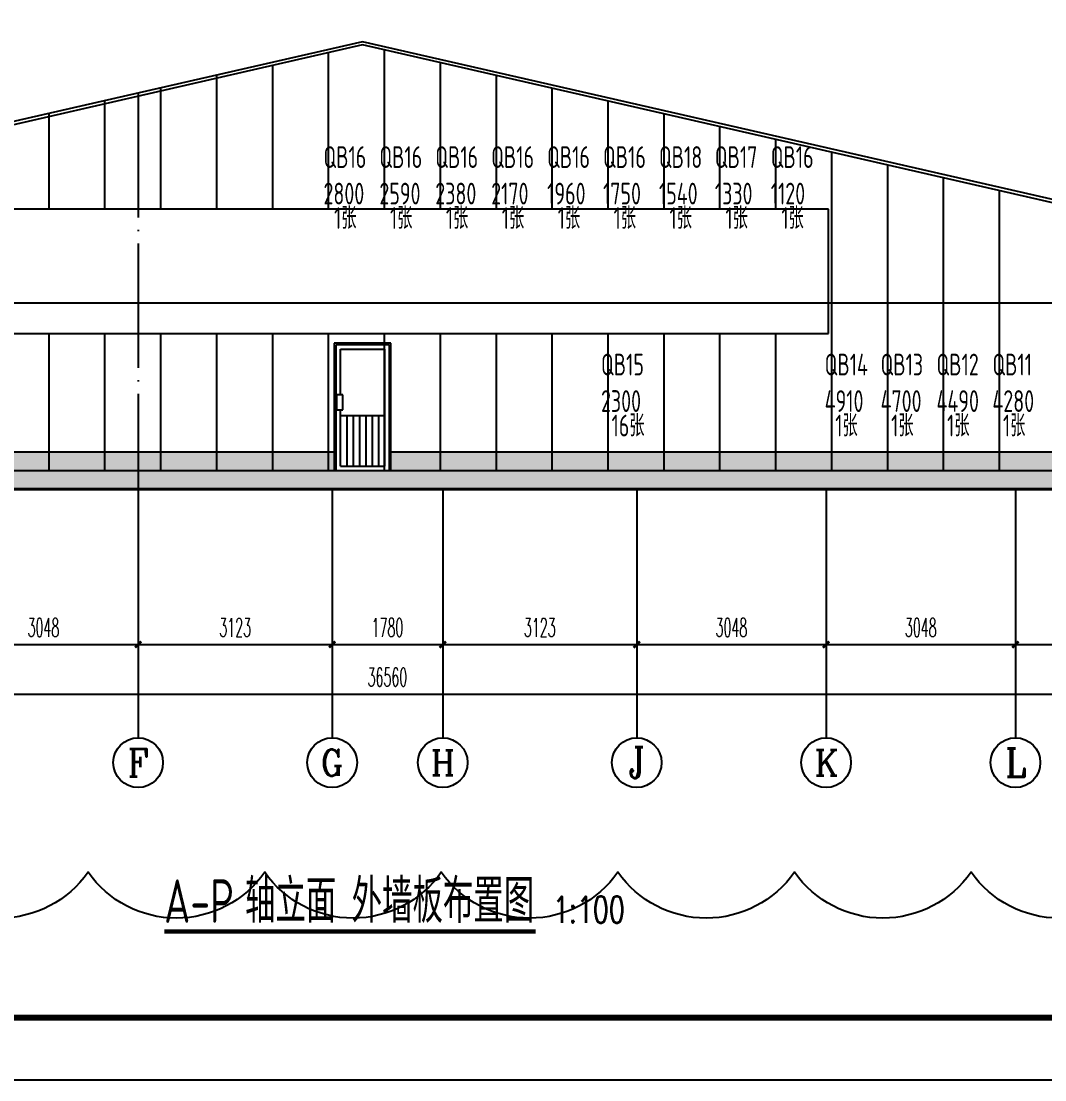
# Model space of a CAD drawing. Extents: x -472275 to 124489, y 67522 to 154054.
# Drawn here: x -444680 to -428202, y 68631 to 85664 of the extents above; entities that cross this region are included whole.
import ezdxf
from ezdxf.enums import TextEntityAlignment as Align

# ---------------------------------------------------------------- set-up
doc = ezdxf.new("R2010")
doc.units = 0
doc.header["$LTSCALE"] = 1000
doc.header["$MEASUREMENT"] = 0
doc.linetypes.add('DOTE', pattern=[2.42, 2, -0.2, 0.02, -0.2])
for name, color, linetype in [('AXIS', 3, 'Continuous'), ('AXIS_TEXT', 7, 'Continuous'), ('DIM_SYMB', 3, 'Continuous'), ('DOTE', 1, 'DOTE'), ('E_WINDOW', 4, 'Continuous'), ('PUB_TEXT', 7, 'Continuous'), ('PUB_TITLE', 4, 'Continuous'), ('section-wall', 5, 'Continuous'), ('WALL', 7, 'Continuous')]:
    doc.layers.add(name, color=color, linetype=linetype)
doc.styles.add('_TCH_AXIS', font='COMPLEX', dxfattribs={"bigfont": 'GBCBIG'})
doc.styles.add('_TCH_DIM', font='SIMPLEX', dxfattribs={"bigfont": 'GBCBIG'})
doc.styles.add('_TCH_DIM_T3', font='SIMPLEX.shx', dxfattribs={"width": 0.5, "bigfont": 'GBCBIG.shx'})
doc.styles.add('COMPLEX', font='COMPLEX')
doc.styles.add('TCCAD_Dimension', font='Tssdeng.shx', dxfattribs={"width": 0.7, "bigfont": 'hztxt.shx'})
doc.dimstyles.new('_TCH_ARCH&&100', dxfattribs={"dimtxt": 297.5, "dimasz": 100, "dimexe": 250, "dimexo": 300, "dimgap": 126.25, "dimtad": 1, "dimdec": 0, "dimzin": 0, "dimdsep": 46, "dimtxsty": '_TCH_DIM_T3', "dimblk": 'ARCHTICK', "dimcen": 0.09, "dimclrt": 7, "dimazin": 2, "dimtfac": 1, "dimtdec": 0, "dimtix": 1, "dimtmove": 2, "dimatfit": 3, "dimfxl": 1, "dimtolj": 1, "dimtzin": 0, "dimarcsym": 0})

# ---------------------------------------------------------------- blocks, each defined once
blk = doc.blocks.new('*U2')
at = {"layer": 'E_WINDOW'}
for p, q in [((0, 0), (0, 2050)), ((0, 2050), (914, 2050)), ((914, 2050), (914, 0)), ((30, 2021), (30, 0)), ((30, 2021), (884, 2021)), ((102, 1952), (102, 68)), ((812, 1952), (102, 1952)), ((812, 1220), (812, 1952)), ((884, 0), (884, 2021)), ((777, 976), (777, 1220)), ((777, 1220), (878, 1220)), ((878, 1220), (878, 976)), ((102, 879), (812, 879)), ((203, 879), (203, 68)), ((305, 879), (305, 68)), ((406, 879), (406, 68)), ((508, 879), (508, 68)), ((609, 879), (609, 68)), ((711, 879), (711, 68)), ((878, 976), (777, 976)), ((812, 68), (812, 976)), ((914, 0), (0, 0)), ((812, 68), (102, 68))]:
    blk.add_line(p, q, dxfattribs=at)
blk = doc.blocks.new('_ArchTick')
at = {"color": 0, "linetype": 'ByBlock', "const_width": 0.4}
blk.add_lwpolyline([(-0.5, -0.5), (0.5, 0.5)], dxfattribs=at)
blk = doc.blocks.new('*D99')
at = {"layer": 'AXIS', "color": 0, "lineweight": -2, "transparency": 16777216}
for p, q in [((-445845, 77834), (-445845, 75384)), ((-442797, 77834), (-442797, 75384)), ((-445845, 75634), (-442797, 75634))]:
    blk.add_line(p, q, dxfattribs=at)
at = {"layer": 'Defpoints', "color": 0, "transparency": 16777216}
for p in [(-445845, 78134), (-442797, 78134), (-442797, 75634)]:
    blk.add_point(p, dxfattribs=at)
at = {"layer": 'AXIS', "color": 0, "lineweight": -2, "transparency": 16777216, "xscale": 100, "yscale": 100, "zscale": 100, "rotation": 180}
blk.add_blockref('_ArchTick', (-445845, 75634), dxfattribs=at)
at = {"layer": 'AXIS', "color": 0, "lineweight": -2, "transparency": 16777216, "xscale": 100, "yscale": 100, "zscale": 100}
blk.add_blockref('_ArchTick', (-442797, 75634), dxfattribs=at)
at = {"layer": 'AXIS', "color": 7, "transparency": 16777216, "insert": (-444321, 75909), "char_height": 297.5, "attachment_point": 5, "style": '_TCH_DIM_T3'}
blk.add_mtext('\\A1;3048', dxfattribs=at)
blk = doc.blocks.new('*D100')
at = {"layer": 'AXIS', "color": 0, "lineweight": -2, "transparency": 16777216}
for p, q in [((-442797, 77834), (-442797, 75384)), ((-439674, 77834), (-439674, 75384)), ((-442797, 75634), (-439674, 75634))]:
    blk.add_line(p, q, dxfattribs=at)
at = {"layer": 'Defpoints', "color": 0, "transparency": 16777216}
for p in [(-442797, 78134), (-439674, 78134), (-439674, 75634)]:
    blk.add_point(p, dxfattribs=at)
at = {"layer": 'AXIS', "color": 0, "lineweight": -2, "transparency": 16777216, "xscale": 100, "yscale": 100, "zscale": 100, "rotation": 180}
blk.add_blockref('_ArchTick', (-442797, 75634), dxfattribs=at)
at = {"layer": 'AXIS', "color": 0, "lineweight": -2, "transparency": 16777216, "xscale": 100, "yscale": 100, "zscale": 100}
blk.add_blockref('_ArchTick', (-439674, 75634), dxfattribs=at)
at = {"layer": 'AXIS', "color": 7, "transparency": 16777216, "insert": (-441235, 75909), "char_height": 297.5, "attachment_point": 5, "style": '_TCH_DIM_T3'}
blk.add_mtext('\\A1;3123', dxfattribs=at)
blk = doc.blocks.new('*D101')
at = {"layer": 'AXIS', "color": 0, "lineweight": -2, "transparency": 16777216}
for p, q in [((-439674, 77834), (-439674, 75384)), ((-437894, 77834), (-437894, 75384)), ((-439674, 75634), (-437894, 75634))]:
    blk.add_line(p, q, dxfattribs=at)
at = {"layer": 'Defpoints', "color": 0, "transparency": 16777216}
for p in [(-439674, 78134), (-437894, 78134), (-437894, 75634)]:
    blk.add_point(p, dxfattribs=at)
at = {"layer": 'AXIS', "color": 0, "lineweight": -2, "transparency": 16777216, "xscale": 100, "yscale": 100, "zscale": 100, "rotation": 180}
blk.add_blockref('_ArchTick', (-439674, 75634), dxfattribs=at)
at = {"layer": 'AXIS', "color": 0, "lineweight": -2, "transparency": 16777216, "xscale": 100, "yscale": 100, "zscale": 100}
blk.add_blockref('_ArchTick', (-437894, 75634), dxfattribs=at)
at = {"layer": 'AXIS', "color": 7, "transparency": 16777216, "insert": (-438784, 75909), "char_height": 297.5, "attachment_point": 5, "style": '_TCH_DIM_T3'}
blk.add_mtext('\\A1;1780', dxfattribs=at)
blk = doc.blocks.new('*D102')
at = {"layer": 'AXIS', "color": 0, "lineweight": -2, "transparency": 16777216}
for p, q in [((-437894, 77834), (-437894, 75384)), ((-434771, 77834), (-434771, 75384)), ((-437894, 75634), (-434771, 75634))]:
    blk.add_line(p, q, dxfattribs=at)
at = {"layer": 'Defpoints', "color": 0, "transparency": 16777216}
for p in [(-437894, 78134), (-434771, 78134), (-434771, 75634)]:
    blk.add_point(p, dxfattribs=at)
at = {"layer": 'AXIS', "color": 0, "lineweight": -2, "transparency": 16777216, "xscale": 100, "yscale": 100, "zscale": 100, "rotation": 180}
blk.add_blockref('_ArchTick', (-437894, 75634), dxfattribs=at)
at = {"layer": 'AXIS', "color": 0, "lineweight": -2, "transparency": 16777216, "xscale": 100, "yscale": 100, "zscale": 100}
blk.add_blockref('_ArchTick', (-434771, 75634), dxfattribs=at)
at = {"layer": 'AXIS', "color": 7, "transparency": 16777216, "insert": (-436332, 75909), "char_height": 297.5, "attachment_point": 5, "style": '_TCH_DIM_T3'}
blk.add_mtext('\\A1;3123', dxfattribs=at)
blk = doc.blocks.new('*D103')
at = {"layer": 'AXIS', "color": 0, "lineweight": -2, "transparency": 16777216}
for p, q in [((-434771, 77834), (-434771, 75384)), ((-431723, 77834), (-431723, 75384)), ((-434771, 75634), (-431723, 75634))]:
    blk.add_line(p, q, dxfattribs=at)
at = {"layer": 'Defpoints', "color": 0, "transparency": 16777216}
for p in [(-434771, 78134), (-431723, 78134), (-431723, 75634)]:
    blk.add_point(p, dxfattribs=at)
at = {"layer": 'AXIS', "color": 0, "lineweight": -2, "transparency": 16777216, "xscale": 100, "yscale": 100, "zscale": 100, "rotation": 180}
blk.add_blockref('_ArchTick', (-434771, 75634), dxfattribs=at)
at = {"layer": 'AXIS', "color": 0, "lineweight": -2, "transparency": 16777216, "xscale": 100, "yscale": 100, "zscale": 100}
blk.add_blockref('_ArchTick', (-431723, 75634), dxfattribs=at)
at = {"layer": 'AXIS', "color": 7, "transparency": 16777216, "insert": (-433247, 75909), "char_height": 297.5, "attachment_point": 5, "style": '_TCH_DIM_T3'}
blk.add_mtext('\\A1;3048', dxfattribs=at)
blk = doc.blocks.new('*D104')
at = {"layer": 'AXIS', "color": 0, "lineweight": -2, "transparency": 16777216}
for p, q in [((-431723, 77834), (-431723, 75384)), ((-428675, 77834), (-428675, 75384)), ((-431723, 75634), (-428675, 75634))]:
    blk.add_line(p, q, dxfattribs=at)
at = {"layer": 'Defpoints', "color": 0, "transparency": 16777216}
for p in [(-431723, 78134), (-428675, 78134), (-428675, 75634)]:
    blk.add_point(p, dxfattribs=at)
at = {"layer": 'AXIS', "color": 0, "lineweight": -2, "transparency": 16777216, "xscale": 100, "yscale": 100, "zscale": 100, "rotation": 180}
blk.add_blockref('_ArchTick', (-431723, 75634), dxfattribs=at)
at = {"layer": 'AXIS', "color": 0, "lineweight": -2, "transparency": 16777216, "xscale": 100, "yscale": 100, "zscale": 100}
blk.add_blockref('_ArchTick', (-428675, 75634), dxfattribs=at)
at = {"layer": 'AXIS', "color": 7, "transparency": 16777216, "insert": (-430199, 75909), "char_height": 297.5, "attachment_point": 5, "style": '_TCH_DIM_T3'}
blk.add_mtext('\\A1;3048', dxfattribs=at)
blk = doc.blocks.new('*D105')
at = {"layer": 'AXIS', "color": 0, "lineweight": -2, "transparency": 16777216}
for p, q in [((-428675, 77834), (-428675, 75384)), ((-425627, 77834), (-425627, 75384)), ((-428675, 75634), (-425627, 75634))]:
    blk.add_line(p, q, dxfattribs=at)
at = {"layer": 'Defpoints', "color": 0, "transparency": 16777216}
for p in [(-428675, 78134), (-425627, 78134), (-425627, 75634)]:
    blk.add_point(p, dxfattribs=at)
at = {"layer": 'AXIS', "color": 0, "lineweight": -2, "transparency": 16777216, "xscale": 100, "yscale": 100, "zscale": 100, "rotation": 180}
blk.add_blockref('_ArchTick', (-428675, 75634), dxfattribs=at)
at = {"layer": 'AXIS', "color": 0, "lineweight": -2, "transparency": 16777216, "xscale": 100, "yscale": 100, "zscale": 100}
blk.add_blockref('_ArchTick', (-425627, 75634), dxfattribs=at)
at = {"layer": 'AXIS', "color": 7, "transparency": 16777216, "insert": (-427151, 75909), "char_height": 297.5, "attachment_point": 5, "style": '_TCH_DIM_T3'}
blk.add_mtext('\\A1;3048', dxfattribs=at)
blk = doc.blocks.new('*D108')
at = {"layer": 'AXIS', "color": 0, "lineweight": -2, "transparency": 16777216}
for p, q in [((-457064, 77834), (-457064, 74584)), ((-420504, 77834), (-420504, 74584)), ((-457064, 74834), (-420504, 74834))]:
    blk.add_line(p, q, dxfattribs=at)
at = {"layer": 'Defpoints', "color": 0, "transparency": 16777216}
for p in [(-457064, 78134), (-420504, 78134), (-420504, 74834)]:
    blk.add_point(p, dxfattribs=at)
at = {"layer": 'AXIS', "color": 0, "lineweight": -2, "transparency": 16777216, "xscale": 100, "yscale": 100, "zscale": 100, "rotation": 180}
blk.add_blockref('_ArchTick', (-457064, 74834), dxfattribs=at)
at = {"layer": 'AXIS', "color": 0, "lineweight": -2, "transparency": 16777216, "xscale": 100, "yscale": 100, "zscale": 100}
blk.add_blockref('_ArchTick', (-420504, 74834), dxfattribs=at)
at = {"layer": 'AXIS', "color": 7, "transparency": 16777216, "insert": (-438784, 75109), "char_height": 297.5, "attachment_point": 5, "style": '_TCH_DIM_T3'}
blk.add_mtext('\\A1;36560', dxfattribs=at)
blk = doc.blocks.new('_AXISO')
blk.add_circle((0, 0), 0.5)
at = {"layer": 'AXIS_TEXT', "style": 'COMPLEX', "width": 1.041667}
blk.add_attdef('A', text='', height=0.56, dxfattribs=at).set_placement((-0.25, -0.28), (0.25, -0.28), align=Align.FIT)

msp = doc.modelspace()

# ---------------------------------------------------------------- hatches: boundary and pattern name
at = {"layer": 'WALL'}
h = msp.add_hatch(dxfattribs=at)
h.set_pattern_fill('钢筋混凝土', color=9, scale=200)
h.set_pattern_definition([(45, (-490862.8, 257925.9), (-353.5534, 353.5534), []), (50, (-490862.8, 257925.9), (1434.5204, -125.504), [150, -1650]), (355, (-490862.8, 257925.9), (-277.503, 1504.384), [120, -1320]), (100.4514, (-490743.3, 257915.4), (1157.019, 1378.879), [127.48, -1402.284]), (46.1842, (-490862.8, 258325.9), (2134.482, -331.038), [225, -2475]), (96.6356, (-490685, 258298.3), (1869.325, 1948.236), [191.22, -2103.426]), (351.1842, (-490862.8, 258325.9), (1869.324, 1948.237), [180, -1980]), (21, (-490662.8, 258225.9), (1193.814, -805.238), [150, -1650]), (326, (-490662.8, 258225.9), (486.631, 1450.3), [120, -1320]), (71.4514, (-490563.3, 258158.8), (1680.445, 645.061), [127.48, -1402.284]), (37.5, (-490862.8, 257925.9), (24.3197, 665.7877), [0, -1304, 0, -1340, 0, -1325]), (7.5, (-490862.8, 257925.9), (526.139, 788.8234), [0, -764, 0, -1274, 0, -505]), (327.5, (-491308.8, 257925.9), (1067.6449, -45.1097), [0, -500, 0, -1560, 0, -2070]), (317.5, (-491508.8, 257925.9), (1166.3723, 200.21), [0, -650, 0, -1036, 0, -1470])])
h.paths.add_polyline_path([(-439640.7, 78434.3), (-439640.7, 78734.3), (-457138.7, 78734.3), (-457138.7, 78134.3), (-421228.7, 78134.3), (-421228.7, 78734.3), (-438726.7, 78734.3), (-438726.7, 78434.3)])

# ---------------------------------------------------------------- linework, layer by layer
at = {"color": 3}
for p, q in [((-438836.3, 85204.8), (-438836.3, 82640.5)), ((-439736.3, 85157.9), (-439736.3, 82640.5)), ((-439736.3, 85157.9), (-439736.3, 82640.5)), ((-437936.3, 84998.9), (-437936.3, 82640.5)), ((-437936.3, 84998.9), (-437936.3, 82640.5)), ((-440636.3, 84952), (-440636.3, 82640.5)), ((-440636.3, 84952), (-440636.3, 82640.5)), ((-441536.3, 84796.2), (-441536.3, 82640.5)), ((-437036.3, 84793), (-437036.3, 82640.5)), ((-442436.3, 84590.4), (-442436.3, 82640.5)), ((-442436.3, 84590.4), (-442436.3, 82640.5)), ((-436136.3, 84587.1), (-436136.3, 82640.5)), ((-443336.3, 84384.6), (-443336.3, 82640.5)), ((-435236.3, 84381.2), (-435236.3, 82640.5)), ((-435236.3, 84381.2), (-435236.3, 82640.5)), ((-444236.3, 84178.7), (-444236.3, 82640.5)), ((-434336.3, 84175.3), (-434336.3, 82640.5)), ((-433436.3, 83969.4), (-433436.3, 82640.5)), ((-432536.3, 83763.5), (-432536.3, 82640.5)), ((-432536.3, 83763.5), (-432536.3, 82640.5)), ((-431636.3, 83557.6), (-431636.3, 78434.3)), ((-430736.3, 83351.7), (-430736.3, 78434.3)), ((-429836.3, 83145.8), (-429836.3, 79924.8)), ((-429836.3, 83145.8), (-429836.3, 78434.3)), ((-444236.3, 82952.6), (-444236.3, 82640.5)), ((-428936.3, 82939.9), (-428936.3, 78434.3)), ((-444236.3, 80640.5), (-444236.3, 80510.9)), ((-444236.3, 80640.5), (-444236.3, 78434.3)), ((-443336.3, 80640.5), (-443336.3, 78434.3)), ((-442436.3, 80640.5), (-442436.3, 78434.3)), ((-442436.3, 80640.5), (-442436.3, 78434.3)), ((-441536.3, 80640.5), (-441536.3, 78434.3)), ((-440636.3, 80640.5), (-440636.3, 78434.3)), ((-440636.3, 80640.5), (-440636.3, 78434.3)), ((-439736.3, 80640.5), (-439736.3, 78434.3)), ((-439736.3, 80640.5), (-439736.3, 78434.3)), ((-438836.3, 80640.5), (-438836.3, 78434.3)), ((-437936.3, 80640.5), (-437936.3, 78434.3)), ((-437936.3, 80640.5), (-437936.3, 78434.3)), ((-437036.3, 80640.5), (-437036.3, 78434.3)), ((-436136.3, 80640.5), (-436136.3, 78434.3)), ((-435236.3, 80640.5), (-435236.3, 78434.3)), ((-435236.3, 80640.5), (-435236.3, 78434.3)), ((-434336.3, 80640.5), (-434336.3, 78434.3)), ((-433436.3, 80640.5), (-433436.3, 78434.3)), ((-432536.3, 80640.5), (-432536.3, 78434.3)), ((-432536.3, 80640.5), (-432536.3, 78434.3))]:
    msp.add_line(p, q, dxfattribs=at)
at = {"color": 0}
for p, q in [((-431683.7, 82640.5, 0), (-446683.7, 82640.5, 0)), ((-431683.7, 80640.5, 0), (-431683.7, 82640.5, 0)), ((-446683.7, 80640.5, 0), (-439183.7, 80640.5, 0)), ((-439183.7, 80640.5, 0), (-431683.7, 80640.5, 0))]:
    msp.add_line(p, q, dxfattribs=at)
at = {"color": 1}
msp.add_lwpolyline([(-426546.1, 71972.7, -0.5205671), (-429388.8, 71972.7, -0.5205671), (-432231.5, 71972.7, -0.5205671), (-435074.2, 71972.7, -0.5205671), (-437916.9, 71972.7, -0.5205671), (-440759.6, 71972.7, -0.5205671), (-443602.3, 71972.7, -0.5205671), (-446445, 71972.7, -0.5205671)], format="xyb", dxfattribs=at)
at = {"layer": 'AXIS'}
for p, q in [((-442796.7, 78134.3), (-442796.7, 74134.3)), ((-439673.7, 78134.3), (-439673.7, 74134.3)), ((-437893.7, 78134.3), (-437893.7, 74134.3)), ((-434770.7, 78134.3), (-434770.7, 74134.3)), ((-431722.7, 78134.3), (-431722.7, 74134.3)), ((-428674.7, 78134.3), (-428674.7, 74134.3))]:
    msp.add_line(p, q, dxfattribs=at)
at = {"layer": 'DIM_SYMB', "const_width": 70}
msp.add_lwpolyline([(-442377.8, 71017.5), (-436400.1, 71017.5)], dxfattribs=at)
at = {"layer": 'DOTE'}
msp.add_line((-442796.7, 84508), (-442796.7, 78134.3), dxfattribs=at)
at = {"layer": 'PUB_TITLE'}
msp.add_lwpolyline([(-472274.7, 68631.2), (-325174.7, 68631.2), (-325174.7, 128031.2), (-472274.7, 128031.2)], close=True, dxfattribs=at)
at = {"layer": 'PUB_TITLE', "const_width": 100}
msp.add_lwpolyline([(-469774.7, 69631.2), (-326174.7, 69631.2), (-326174.7, 127031.2), (-469774.7, 127031.2)], close=True, dxfattribs=at)
at = {"layer": 'WALL', "color": 0}
for p, q in [((-439183.7, 85334.3, 0), (-457334.8, 81183, 0)), ((-439183.7, 85284.3, 0), (-457323.7, 81134.3, 0)), ((-421032.5, 81183, 0), (-439183.7, 85334.3, 0)), ((-421043.7, 81134.3, 0), (-439183.7, 85284.3, 0))]:
    msp.add_line(p, q, dxfattribs=at)
at = {"layer": 'WALL', "color": 1}
for p, q in [((-461513.7, 81134.3, 0), (-416853.7, 81134.3, 0)), ((-461513.7, 78434.3, 0), (-416853.7, 78434.3, 0))]:
    msp.add_line(p, q, dxfattribs=at)
at = {"layer": 'WALL', "color": 0, "elevation": 0}
msp.add_lwpolyline([(-438726.7, 78734.3), (-421228.7, 78734.3), (-421228.7, 78134.3), (-457138.7, 78134.3), (-457138.7, 78734.3), (-439640.7, 78734.3)], dxfattribs=at)
at = {"layer": 'WALL', "color": 7, "const_width": 50, "elevation": 0}
msp.add_lwpolyline([(-461513.7, 78134.3), (-416853.7, 78134.3)], dxfattribs=at)

# ---------------------------------------------------------------- block references
at = {"layer": 'AXIS'}
ref = msp.add_blockref('_AXISO', (-442796.7, 73734.3), dxfattribs=dict(at, xscale=800, yscale=800, zscale=800))
ref.add_attrib('A', 'F', dxfattribs={"layer": 'AXIS_TEXT', "height": 445.4, "style": '_TCH_AXIS'}).set_placement((-442966.4, 73511.6), (-442627, 73511.6), align=Align.FIT)
ref = msp.add_blockref('_AXISO', (-439673.7, 73734.3), dxfattribs=dict(at, xscale=800, yscale=800, zscale=800))
ref.add_attrib('A', 'G', dxfattribs={"layer": 'AXIS_TEXT', "height": 425.2, "style": '_TCH_AXIS'}).set_placement((-439855.9, 73521.7), (-439491.5, 73521.7), align=Align.FIT)
ref = msp.add_blockref('_AXISO', (-437893.7, 73734.3), dxfattribs=dict(at, xscale=800, yscale=800, zscale=800))
ref.add_attrib('A', 'H', dxfattribs={"layer": 'AXIS_TEXT', "height": 405.5, "style": '_TCH_AXIS'}).set_placement((-438086.8, 73531.5), (-437700.6, 73531.5), align=Align.FIT)
ref = msp.add_blockref('_AXISO', (-434770.7, 73734.3), dxfattribs=dict(at, xscale=800, yscale=800, zscale=800))
ref.add_attrib('A', 'J', dxfattribs={"layer": 'AXIS_TEXT', "height": 496.1, "style": '_TCH_AXIS'}).set_placement((-434900.6, 73486.3), (-434640.8, 73486.3), align=Align.FIT)
ref = msp.add_blockref('_AXISO', (-431722.7, 73734.3), dxfattribs=dict(at, xscale=800, yscale=800, zscale=800))
ref.add_attrib('A', 'K', dxfattribs={"layer": 'AXIS_TEXT', "height": 415.3, "style": '_TCH_AXIS'}).set_placement((-431910.6, 73526.7), (-431534.8, 73526.7), align=Align.FIT)
ref = msp.add_blockref('_AXISO', (-428674.7, 73734.3), dxfattribs=dict(at, xscale=800, yscale=800, zscale=800))
ref.add_attrib('A', 'L', dxfattribs={"layer": 'AXIS_TEXT', "height": 455.7, "style": '_TCH_AXIS'}).set_placement((-428837.5, 73506.4), (-428512, 73506.4), align=Align.FIT)
at = {"layer": 'section-wall', "xscale": -1}
msp.add_blockref('*U2', (-438726.7, 78434.3, 0), dxfattribs=at)

# ---------------------------------------------------------------- texts
at = {"layer": 'PUB_TEXT'}
for s, height, style, width, p in [('QB16', 350, 'TCCAD_Dimension', 0.7, (-439813.5, 83302.7)), ('QB16', 350, 'TCCAD_Dimension', 0.7, (-438913.5, 83302.7)), ('QB16', 350, 'TCCAD_Dimension', 0.7, (-438013.5, 83302.7)), ('QB16', 350, 'TCCAD_Dimension', 0.7, (-437113.5, 83302.7)), ('QB16', 350, 'TCCAD_Dimension', 0.7, (-436213.5, 83302.7)), ('QB16', 350, 'TCCAD_Dimension', 0.7, (-435313.5, 83302.7)), ('QB18', 350, 'TCCAD_Dimension', 0.7, (-434413.5, 83302.7)), ('QB17', 350, 'TCCAD_Dimension', 0.7, (-433513.5, 83302.7)), ('QB16', 350, 'TCCAD_Dimension', 0.7, (-432613.5, 83302.7)), ('2800', 350, 'TCCAD_Dimension', 0.7, (-439813.5, 82715.3)), ('2590', 350, 'TCCAD_Dimension', 0.7, (-438913.5, 82715.3)), ('2380', 350, 'TCCAD_Dimension', 0.7, (-438013.5, 82715.3)), ('2170', 350, 'TCCAD_Dimension', 0.7, (-437113.5, 82715.3)), ('1960', 350, 'TCCAD_Dimension', 0.7, (-436213.5, 82715.3)), ('1750', 350, 'TCCAD_Dimension', 0.7, (-435313.5, 82715.3)), ('1540', 350, 'TCCAD_Dimension', 0.7, (-434413.5, 82715.3)), ('1330', 350, 'TCCAD_Dimension', 0.7, (-433513.5, 82715.3)), ('1120', 350, 'TCCAD_Dimension', 0.7, (-432613.5, 82715.3)), ('1张', 350, 'TCCAD_Dimension', 0.7, (-439643.8, 82321.6)), ('1张', 350, 'TCCAD_Dimension', 0.7, (-438743.8, 82321.6)), ('1张', 350, 'TCCAD_Dimension', 0.7, (-437843.8, 82321.6)), ('1张', 350, 'TCCAD_Dimension', 0.7, (-436943.8, 82321.6)), ('1张', 350, 'TCCAD_Dimension', 0.7, (-436043.8, 82321.6)), ('1张', 350, 'TCCAD_Dimension', 0.7, (-435143.8, 82321.6)), ('1张', 350, 'TCCAD_Dimension', 0.7, (-434243.8, 82321.6)), ('1张', 350, 'TCCAD_Dimension', 0.7, (-433343.8, 82321.6)), ('1张', 350, 'TCCAD_Dimension', 0.7, (-432443.8, 82321.6)), ('QB15', 350, 'TCCAD_Dimension', 0.7, (-435345.9, 79964.3)), ('QB14', 350, 'TCCAD_Dimension', 0.7, (-431745.9, 79964.3)), ('QB13', 350, 'TCCAD_Dimension', 0.7, (-430845.9, 79964.3)), ('QB12', 350, 'TCCAD_Dimension', 0.7, (-429945.9, 79964.3)), ('QB11', 350, 'TCCAD_Dimension', 0.7, (-429045.9, 79964.3)), ('2300', 350, 'TCCAD_Dimension', 0.7, (-435345.9, 79376.8)), ('4910', 350, 'TCCAD_Dimension', 0.7, (-431745.9, 79376.8)), ('4700', 350, 'TCCAD_Dimension', 0.7, (-430845.9, 79376.8)), ('4490', 350, 'TCCAD_Dimension', 0.7, (-429945.9, 79376.8)), ('4280', 350, 'TCCAD_Dimension', 0.7, (-429045.9, 79376.8)), ('16张', 350, 'TCCAD_Dimension', 0.7, (-435176.2, 78983.2)), ('1张', 350, 'TCCAD_Dimension', 0.7, (-431576.2, 78983.2)), ('1张', 350, 'TCCAD_Dimension', 0.7, (-430676.2, 78983.2)), ('1张', 350, 'TCCAD_Dimension', 0.7, (-429776.2, 78983.2)), ('1张', 350, 'TCCAD_Dimension', 0.7, (-428876.2, 78983.2)), ('轴立面', 700, 'TCCAD_Dimension', 0.7, (-441077.4, 71157.5, 0)), ('外墙板布置图', 700, 'TCCAD_Dimension', 0.7, (-439360.4, 71157.5, 0)), ('A-P', 700, 'TCCAD_Dimension', 0.7, (-442377.8, 71157.5, 0)), ('1:100', 425, '_TCH_DIM', 0.705882, (-436120.1, 71157.5, 0))]:
    msp.add_text(s, height=height, dxfattribs=dict(at, style=style, width=width)).set_placement(p)

# ---------------------------------------------------------------- dimensions: what is measured, and where the dimension line sits
at = {"layer": 'AXIS'}
for p1, p2, distance, picture, middle in [((-457063.7, 78134.3), (-420503.7, 78134.3), -3300, '*D108', (-438783.7, 75109.3)), ((-445844.7, 78134.3), (-442796.7, 78134.3), -2500, '*D99', (-444320.7, 75909.3)), ((-442796.7, 78134.3), (-439673.7, 78134.3), -2500, '*D100', (-441235.2, 75909.3)), ((-439673.7, 78134.3), (-437893.7, 78134.3), -2500, '*D101', (-438783.7, 75909.3)), ((-437893.7, 78134.3), (-434770.7, 78134.3), -2500, '*D102', (-436332.2, 75909.3)), ((-434770.7, 78134.3), (-431722.7, 78134.3), -2500, '*D103', (-433246.7, 75909.3)), ((-431722.7, 78134.3), (-428674.7, 78134.3), -2500, '*D104', (-430198.7, 75909.3)), ((-428674.7, 78134.3), (-425626.7, 78134.3), -2500, '*D105', (-427150.7, 75909.3))]:
    dim = msp.add_aligned_dim(p1=p1, p2=p2, distance=distance, dimstyle='_TCH_ARCH&&100', dxfattribs=at)
    dim.commit()
    dim.dimension.update_dxf_attribs({"geometry": picture, "text_midpoint": middle})

doc.saveas('drawing.dxf')
